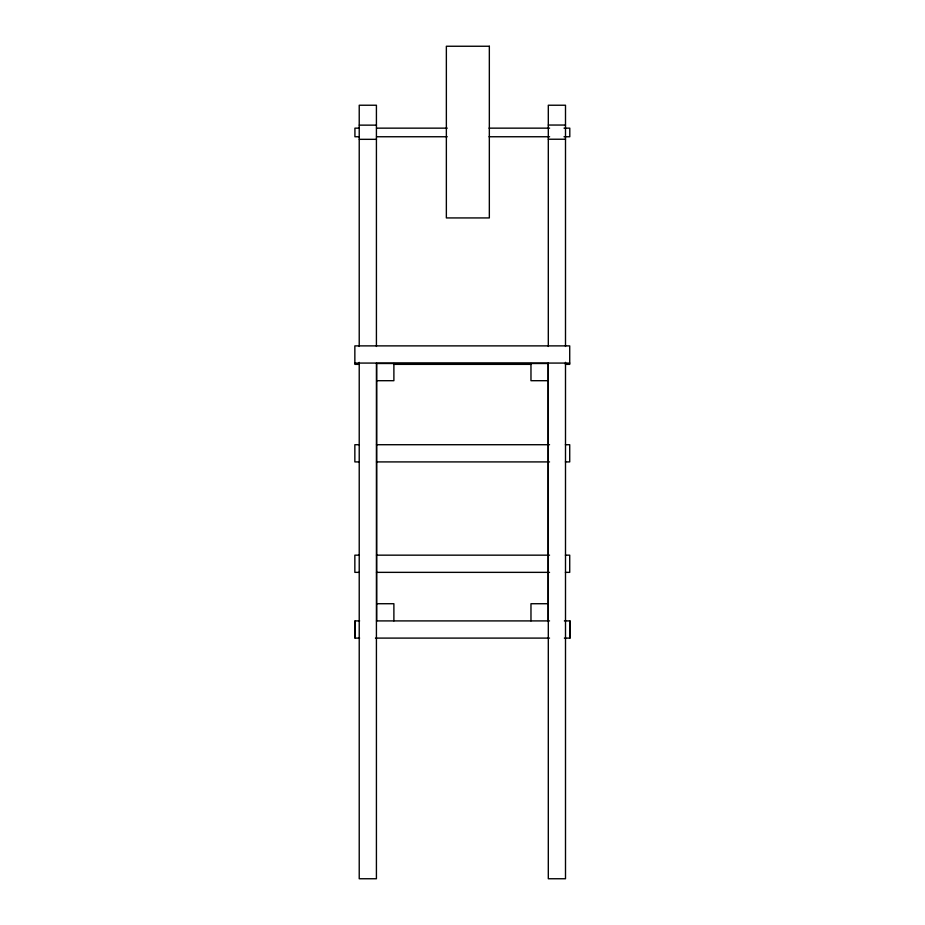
<?xml version="1.0" encoding="UTF-8"?>
<svg xmlns="http://www.w3.org/2000/svg" width="925" height="925" viewBox="0 0 925 925"><rect width="100%" height="100%" fill="white"/><g stroke="black" fill="none" stroke-linecap="round" stroke-linejoin="round"><path stroke-width="1.39" d="M548.305 125.048L565.499 125.048M359.293 125.141L376.475 125.141M359.247 128.147L354.922 128.147L354.922 136.75L359.247 136.75M376.556 128.147L447.214 128.147M489.036 128.147L549.6 128.147M564.019 128.147L569.788 128.147L569.788 136.75L564.019 136.75M376.556 136.75L447.214 136.75M489.036 136.75L549.6 136.75M359.293 139.328L376.475 139.328M548.305 139.236L565.499 139.236M354.853 363.074L569.719 363.074M359.178 364.358L354.853 364.358L354.853 345.881L569.719 345.881L569.719 364.358L565.395 364.358M393.784 364.358L530.973 364.358M376.695 380.695L393.888 380.695L393.888 363.502M548.155 380.695L530.973 380.695L530.973 363.502M359.178 444.717L354.853 444.717L354.853 461.91L359.178 461.91M376.487 444.717L549.531 444.717M565.395 444.717L569.719 444.717L569.719 461.91L565.395 461.91M376.487 461.91L549.531 461.91M359.178 555.162L354.853 555.162L354.853 572.355L359.178 572.355M376.487 555.162L549.531 555.162M565.395 555.162L569.719 555.162L569.719 572.355L565.395 572.355M376.487 572.355L549.531 572.355M376.695 603.724L393.888 603.724L393.888 620.906M548.155 603.724L530.973 603.724L530.973 620.906M359.605 620.906L354.853 620.906L354.853 638.1L359.605 638.1M376.487 620.906L549.531 620.906M564.377 620.906L570.147 620.906L570.147 638.1L564.377 638.1M375.469 638.1L549.531 638.1M569.719 620.906L569.719 638.1M565.499 346.459L565.499 105.23L548.305 105.23L548.305 346.459M565.499 362.346L565.499 878.75L548.305 878.75L548.305 363.074M548.155 620.906L548.155 363.502L376.695 363.502L376.695 620.906M376.417 346.459L376.417 105.23L359.224 105.23L359.224 346.459M376.417 363.074L376.417 878.75L359.224 878.75L359.224 362.346M355.281 620.906L355.281 638.1M489.337 46.25L446.359 46.25L446.359 217.93L489.337 217.93L489.337 46.25"/></g></svg>
